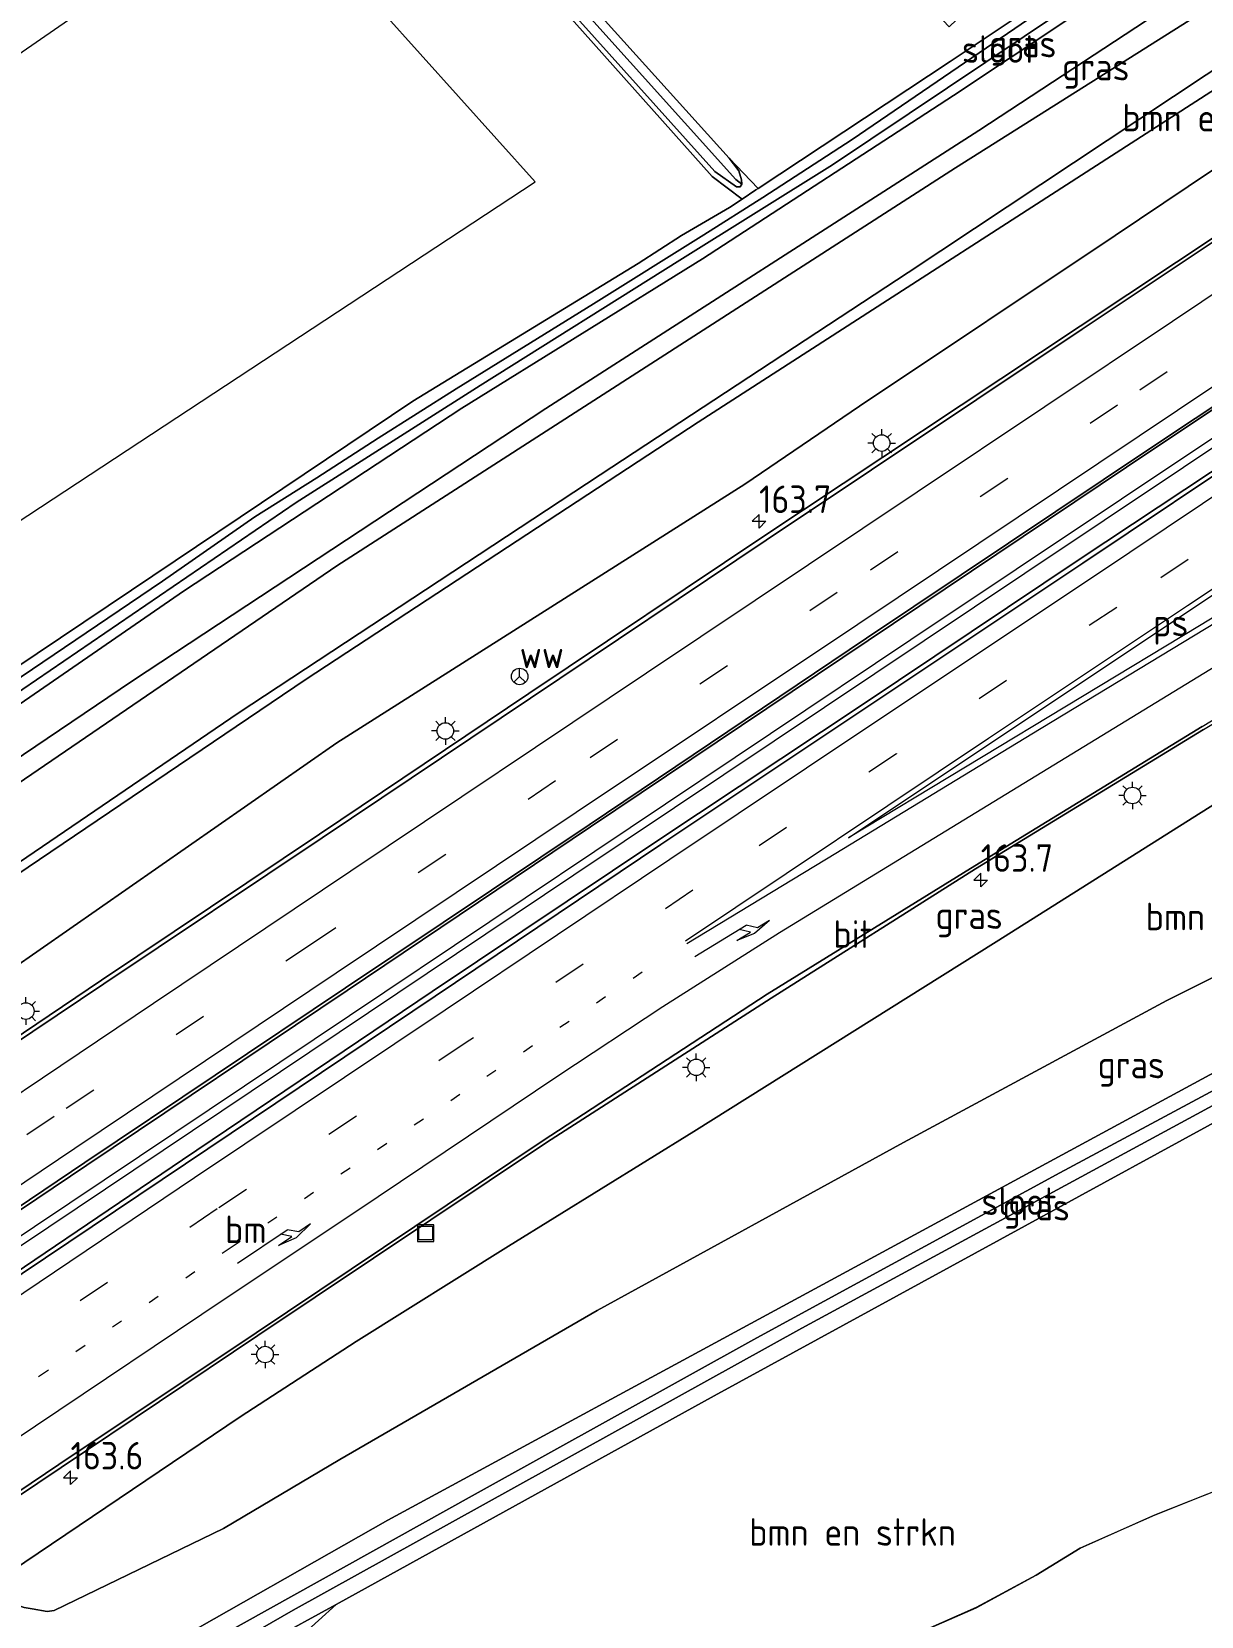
# Model space of a CAD drawing. Extents: x 253736 to 255979, y 477184 to 479215.
# Drawn here: x 254608.2 to 254714.4, y 477826.7 to 477970.5 of the extents above; entities that cross this region are included whole.
import ezdxf
from ezdxf.enums import TextEntityAlignment as Align

# ---------------------------------------------------------------- set-up
doc = ezdxf.new("R2010")
doc.units = 0
doc.linetypes.add('13strp', pattern=[4, 1, -3])
doc.linetypes.add('39strp', pattern=[12, 3, -9])
for name, color, linetype, lineweight in [('af-bs-rasterhekwerk', 8, 'hekwerk', 18), ('as-bs-kilometr', 8, 'Continuous', 18), ('bp-b5-bomenstruiken', 8, 'Continuous', 18), ('bp-b5-grasland', 8, 'Continuous', 18), ('bw-bs-rona', 8, 'Continuous', 18), ('gr-bs-geleiderail', 8, 'geleiderail', 18), ('gw-bs-insteekwatergang', 8, 'Continuous', 18), ('gw-bs-kruinlijn', 8, 'Continuous', 18), ('gw-bs-teenlijn', 8, 'Continuous', 18), ('mk-b5-vlakmark', 8, 'Continuous', 18), ('mk-bs-13streep 0.45', 8, '13strp', 18), ('mk-bs-39streep 0.15', 8, '39strp', 18), ('mk-bs-pijlre750', 8, 'Continuous', 18), ('mk-bs-streep 0.15', 8, 'Continuous', 18), ('og-b5-grond_ingericht', 8, 'Continuous', 18), ('og-b5-water', 8, 'Continuous', 18), ('og-bs-hoogtelijn', 8, 'Continuous', 18), ('og-bs-hulpgeometrie', 8, 'Continuous', 18), ('og-bs-inrichtingselement', 8, 'Continuous', 18), ('og-bs-terreinafscheiding', 8, 'Continuous', 18), ('vh-b5-verh_soort', 8, 'Continuous', 18), ('wh-bs-greppel', 8, 'greppel', 18), ('wh-bs-waterlijn', 8, 'Continuous', 18), ('wm-bs-lichtmast', 8, 'Continuous', 18)]:
    doc.layers.add(name, color=color, linetype=linetype, lineweight=lineweight)
doc.styles.add('rtw_iso', font='isocp.shx')
doc.linetypes.add('geleiderail', pattern='A,2,-1,[175,RTW.shx,S=0.5,R=0,X=0,Y=0],-1', length=4)
doc.linetypes.add('greppel', pattern='A,25.5,-0.01,[14,RTW.shx,S=1,R=0,X=0,Y=0],1,[14,RTW.shx,S=1,R=0,X=0,Y=0],1,[14,RTW.shx,S=1,R=0,X=0,Y=0],1,[14,RTW.shx,S=1,R=0,X=0,Y=0],1,[14,RTW.shx,S=1,R=0,X=0,Y=0],0.5,-0.01', length=30.02)
doc.linetypes.add('hekwerk', pattern='A,7,-1.5,[1,RTW.shx,S=0.75,R=0,X=0,Y=0],-1.5', length=10)

# ---------------------------------------------------------------- blocks, each defined once
blk = doc.blocks.new('wegwijzer')
for q in [(-0.53, -0.53), (0, 0.75), (0.53, -0.53)]:
    blk.add_line((0, 0), q)
blk.add_circle((0, 0), 0.75)
blk = doc.blocks.new('dtbattr')
at = {"style": 'rtw_iso'}
blk.add_attdef('TAG', (0.59, 0.87), '', height=2.5, dxfattribs=at)
blk = doc.blocks.new('put')
for p, q in [((0.75, 0.75), (-0.75, 0.75)), ((-0.75, 0.75), (-0.75, -0.75)), ((0.75, -0.75), (0.75, 0.75)), ((-0.75, -0.75), (0.75, -0.75))]:
    blk.add_line(p, q)
blk.add_lwpolyline([(-0.625, 0.625), (0.625, 0.625), (0.625, -0.625), (-0.625, -0.625)], close=True)
blk = doc.blocks.new('RW1 Buren totaal_ACAD_1_FMEBLOCK73')
at = {"layer": 'bp-b5-bomenstruiken'}
for points in [[(56.61, 44.39, 46.26), (49.8, 41.2, 46.08), (43.04, 38.7, 45.62), (33.89, 36.21, 45.46), (28.71, 34.04, 45.46), (19.79, 29.52, 44.82), (11.23, 24.8, 44.67), (3.87, 21.39, 44.67), (-5.36, 15.04, 44.91), (-14.69, 10.76, 44.99), (-19.33, 8.68, 44.79), (-32.3, 3.53, 44.23), (-39.08, 0.53, 43.79), (-43.09, -1.92, 43.5), (-48.52, -4.88, 41.69), (-54.55, -7.53, 41.1)], [(-109.84, -7.5, 23.74), (-106.64, -4.6, 23.69), (-72.3, 14.34, 23.52), (3.3, 55.69, 23.45), (60.29, 86.32, 23.25)]]:
    blk.add_polyline3d(points, dxfattribs=at)
blk = doc.blocks.new('dtbattr-r')
at = {"style": 'rtw_iso'}
blk.add_attdef('TAG', text='', height=2.5, dxfattribs=at).set_placement((0, 0), align=Align.MIDDLE_CENTER)
blk = doc.blocks.new('RW1 Buren totaal_ACAD_1_FMEBLOCK81')
at = {"layer": 'og-b5-grond_ingericht'}
for points in [[(11.21, 8.34, 23.44), (12.99, 6.45, 23.43), (19.44, -0.56, 23.52), (26.42, 3.82, 23.41), (28.67, 2.11, 23.47), (33.32, -1.62, 23.43), (33.71, -1.97, 23.27), (32.28, -2.9, 23.31), (11.11, -17.04, 23.32), (-6.31, -28.56, 23.22), (-8.95, -25.8, 23.23), (-33.71, 1.65, 23.33), (-29.72, 6.82, 23.45), (-7.01, 28.56, 23.21), (9.09, 10.59, 23.43)], [(4.26, 13.92, 23.6), (1.13, 17.23, 23.6), (-2.69, 13.69, 23.6), (0.4, 10.3, 23.6)], [(-13.15, 8.06, 23.59), (-20.46, 1.14, 23.59), (-11.58, -8.26, 23.59), (-9.54, -6.38, 23.59), (-8.64, -7.22, 23.59), (-6.82, -5.48, 23.59), (-7.66, -4.59, 23.59), (-4.41, -1.46, 23.59)], [(-0.26, -1.96, 23.4), (11.03, -13.89, 23.4), (19.14, -6.1, 23.4), (7.94, 5.79, 23.4)]]:
    blk.add_polyline3d(points, close=True, dxfattribs=at)
blk = doc.blocks.new('pijlr')
for p, q in [((0, 0, 0.1), (5.45, 0, 0.1)), ((5.45, -0.75, 0.1), (4.7, 0, 0.1)), ((6.2, -0.75, 0.1), (5.45, 0, 0.1)), ((4, -0.75, 0.1), (5.45, -0.75, 0.1)), ((5.7, -1.05, 0.1), (4, -0.75, 0.1)), ((7.5, -0.75, 0.1), (5.7, -1.05, 0.1)), ((7.5, -0.75, 0.1), (6.2, -0.75, 0.1))]:
    blk.add_line(p, q)
blk = doc.blocks.new('dtbattr-l')
at = {"style": 'rtw_iso'}
blk.add_attdef('TAG', (0, 0), '', height=2.5, dxfattribs=at)
blk = doc.blocks.new('lantaarnpaal')
for p, q in [((-0.75, 0), (-1.25, 0)), ((-0.88, 0.88), (-0.53, 0.53)), ((0, 0.75), (0, 1.25)), ((0.53, 0.53), (0.88, 0.88)), ((0.75, 0), (1.25, 0)), ((-0.53, -0.53), (-0.88, -0.88)), ((0, -0.75), (0, -1.25)), ((0.53, -0.53), (0.88, -0.88))]:
    blk.add_line(p, q)
blk.add_circle((0, 0), 0.75)
blk = doc.blocks.new('hecto')
for p, q in [((0, 0.625), (-0.625, 0)), ((0, -0.625), (0, 0.625)), ((-0.625, 0), (0.625, 0)), ((0.625, 0), (0, -0.625))]:
    blk.add_line(p, q)
blk = doc.blocks.new('Deel_d28hz')
at = {"layer": 'af-bs-rasterhekwerk'}
for points in [[(254498.691, 477960.225, 23.843), (254509.337, 477966.317, 23.833), (254510.535, 477967.003, 23.875), (254543.354, 477986.378, 23.788), (254561.595, 477996.942, 23.722), (254570.365, 478001, 23.668), (254579.736, 478005.228, 23.527), (254587.348, 478008.259, 23.482), (254592.489, 478010.174, 23.41), (254597.826, 478011.974, 23.374), (254602.681, 478013.83, 23.449), (254608.313, 478016.55, 23.356), (254613.556, 478019.86, 23.317), (254614.94, 478018.147, 23.302), (254635.767, 477995.244, 23.224), (254655.732, 477973.404, 23.269), (254670.026, 477957.378, 23.275), (254672.745, 477955.321, 23.104)], [(254602.064, 477827.824, 23.377), (254605.172, 477829.928, 23.371), (254627.162, 477844.783, 23.416), (254637.696, 477851.623, 23.434), (254651.53, 477860.251, 23.437), (254668.346, 477870.675, 23.446), (254695.803, 477887.9, 23.449), (254724.016, 477905.697, 23.494), (254737.478, 477913.885, 23.557), (254739.905, 477915.361, 23.554), (254754.52, 477924.24, 23.59), (254767.126, 477931.169, 23.542), (254780.054, 477937.14, 23.515), (254789.402, 477940.641, 23.452), (254802.21, 477944.741, 23.44), (254814.911, 477947.821, 23.398), (254822.645, 477949.277, 23.347), (254827.607, 477941.922, 23.615)]]:
    blk.add_polyline3d(points, dxfattribs=at)
at = {"layer": 'bp-b5-bomenstruiken'}
for points in [[(254755.861, 477984.978, 24.272), (254730.821, 477968.255, 24.242), (254706.595, 477952.021, 24.211), (254683.401, 477936.523, 24.176), (254672.975, 477929.433, 23.722), (254635.935, 477905.967, 23.632), (254598.195, 477879.697, 23.503), (254567.461, 477858.338, 23.451), (254563.357, 477864.281, 27.888), (254596.297, 477886.832, 27.793), (254633.147, 477911.725, 27.808), (254668.756, 477935.081, 27.913), (254716.651, 477965.949, 27.973), (254743.835, 477983.96, 27.841)], [(254720.885, 477970.603, 27.763), (254687.822, 477948.645, 27.835), (254659.858, 477930.289, 27.781), (254626.972, 477908.65, 27.844), (254594.089, 477886.262, 27.862), (254562.848, 477865.018, 27.81), (254559.294, 477870.165, 24.384), (254595.248, 477894.247, 24.193), (254635.945, 477922.019, 24.22), (254692.124, 477958.156, 24.295), (254733.145, 477984.049, 24.325)], [(254743.835, 477983.96, 27.841), (254716.651, 477965.949, 27.973), (254668.756, 477935.081, 27.913), (254633.147, 477911.725, 27.808), (254596.297, 477886.832, 27.793), (254563.357, 477864.281, 27.888), (254562.848, 477865.018, 27.81), (254594.089, 477886.262, 27.862), (254626.972, 477908.65, 27.844), (254659.858, 477930.289, 27.781), (254687.822, 477948.645, 27.835), (254720.885, 477970.603, 27.763)], [(254736.279, 477895.081, 23.332), (254711.297, 477882.564, 23.293), (254687.39, 477869.664, 23.323), (254659.578, 477854.413, 23.287), (254636.207, 477840.905, 23.245), (254625.645, 477834.628, 23.242), (254610.268, 477827.197, 23.236), (254609.628, 477827.083, 23.236), (254608.286, 477827.329, 23.254), (254607.546, 477827.468, 23.281), (254606.834, 477827.697, 23.305), (254606.235, 477828.188, 23.362), (254605.716, 477828.788, 23.371), (254605.172, 477829.928, 23.371), (254627.162, 477844.783, 23.416), (254637.696, 477851.623, 23.434), (254651.53, 477860.251, 23.437), (254668.346, 477870.675, 23.446), (254695.803, 477887.9, 23.449), (254724.016, 477905.697, 23.494)], [(254629.813, 477824.393, 23.695), (254635.866, 477827.73, 23.695), (254632.668, 477824.829, 23.74)], [(254687.956, 477824.792, 41.101), (254693.994, 477827.441, 41.695), (254699.419, 477830.404, 43.495), (254703.429, 477832.86, 43.786), (254710.214, 477835.859, 44.227), (254723.18, 477841.005, 44.794), (254727.819, 477843.088, 44.986), (254737.147, 477847.363, 44.908), (254746.384, 477853.715, 44.674), (254753.736, 477857.124, 44.671), (254762.303, 477861.845, 44.815), (254771.219, 477866.366, 45.457), (254776.403, 477868.532, 45.457), (254785.552, 477871.022, 45.616), (254792.313, 477873.523, 46.075), (254799.119, 477876.713, 46.261)]]:
    blk.add_polyline3d(points, dxfattribs=at)
at = {"layer": 'bp-b5-grasland'}
for points in [[(254811.656, 478015.995, 24.176), (254787.08, 477999.6, 24.125), (254768.385, 477987.075, 24.099), (254744.075, 477970.831, 24.054), (254725.26, 477958.29, 24.055), (254703.418, 477943.798, 24.032), (254674.721, 477924.707, 23.933), (254653.365, 477910.435, 23.909), (254634.381, 477897.669, 23.85), (254614.586, 477884.401, 23.847), (254593.314, 477870.076, 23.795), (254570.189, 477854.53, 23.781), (254570.122, 477854.485, 23.781), (254567.461, 477858.338, 23.451), (254598.195, 477879.697, 23.503), (254635.935, 477905.967, 23.632), (254672.975, 477929.433, 23.722), (254683.401, 477936.523, 24.176), (254706.595, 477952.021, 24.211), (254730.821, 477968.255, 24.242), (254755.861, 477984.978, 24.272), (254779.223, 478000.576, 23.974), (254781.479, 478002.751, 23.968), (254802.772, 478016.894, 23.935)], [(254730.291, 477985.235, 23.146), (254694.238, 477961.537, 23.365), (254654.902, 477936.313, 23.257), (254617.384, 477911.593, 23.347), (254584.31, 477889.247, 23.209), (254558.492, 477871.327, 23.37), (254556.283, 477874.527, 23.325), (254584.04, 477893.562, 23.161), (254622.029, 477919.717, 23.209), (254647.284, 477936.341, 23.158), (254669.138, 477949.893, 23.155), (254691.914, 477964.732, 23.209), (254712.864, 477978.674, 23.212)], [(254707.696, 477977.782, 22.558), (254682.717, 477960.737, 22.516), (254674.625, 477955.466, 22.507), (254669.254, 477952.073, 22.507), (254659.234, 477945.814, 22.468), (254646.782, 477938.107, 22.432), (254639.702, 477933.63, 22.408), (254634.128, 477930.008, 22.408), (254628.483, 477926.466, 22.39), (254620.12, 477920.643, 22.372), (254594.414, 477903.26, 22.318)], [(254574.264, 477890.956, 23.065), (254617.3, 477919.829, 23.158), (254642.834, 477936.984, 23.149), (254663.285, 477949.465, 23.179), (254667.228, 477952.028, 23.074), (254671.585, 477954.546, 23.074), (254672.745, 477955.321, 23.104), (254673.988, 477956.15, 23.239), (254674.191, 477956.284, 23.224), (254691.611, 477967.804, 23.317), (254712.784, 477981.945, 23.308)], [(254712.864, 477978.674, 23.212), (254691.914, 477964.732, 23.209), (254669.138, 477949.893, 23.155), (254647.284, 477936.341, 23.158), (254622.029, 477919.717, 23.209), (254584.04, 477893.562, 23.161), (254556.283, 477874.527, 23.325), (254555.506, 477875.653, 22.164), (254576.405, 477889.688, 22.168), (254602.439, 477907.445, 22.168), (254632.249, 477927.763, 22.231), (254648.959, 477938.402, 22.336), (254667.095, 477949.774, 22.399), (254680.928, 477958.444, 22.42), (254701.828, 477972.425, 22.435)], [(254733.145, 477984.049, 24.325), (254692.124, 477958.156, 24.295), (254635.945, 477922.019, 24.22), (254595.248, 477894.247, 24.193), (254559.294, 477870.165, 24.384), (254558.492, 477871.327, 23.37), (254584.31, 477889.247, 23.209), (254617.384, 477911.593, 23.347), (254654.902, 477936.313, 23.257), (254694.238, 477961.537, 23.365), (254730.291, 477985.235, 23.146)], [(254720.007, 477933.659, 24.338), (254703.437, 477922.667, 24.321), (254683.624, 477909.421, 24.299), (254665.083, 477897.086, 24.27), (254644.585, 477883.386, 24.234), (254621.916, 477868.105, 24.171), (254600.806, 477853.826, 24.135), (254590.708, 477847.046, 24.083), (254586.169, 477843.957, 24.064), (254585.864, 477843.601, 24.148), (254584.513, 477845.562, 24.133), (254583.335, 477847.289, 24.12), (254583.649, 477847.704, 24.045), (254591.991, 477853.331, 24.098), (254613.23, 477867.605, 24.148), (254636.873, 477883.472, 24.176), (254658.975, 477898.32, 24.197), (254684.183, 477915.24, 24.251), (254709.936, 477932.534, 24.289), (254734.042, 477948.552, 24.325)], [(254802.21, 477944.741, 23.44), (254789.402, 477940.641, 23.452), (254780.054, 477937.14, 23.515), (254767.126, 477931.169, 23.542), (254754.52, 477924.24, 23.59), (254739.905, 477915.361, 23.554), (254737.478, 477913.885, 23.557), (254724.016, 477905.697, 23.494), (254695.803, 477887.9, 23.449), (254668.346, 477870.675, 23.446), (254651.53, 477860.251, 23.437), (254637.696, 477851.623, 23.434), (254627.162, 477844.783, 23.416), (254605.172, 477829.928, 23.371), (254602.064, 477827.824, 23.377), (254598.535, 477825.528, 23.38)], [(254589.792, 477826, 23.67), (254610.907, 477840.156, 23.745), (254628.771, 477852.151, 23.724), (254654.965, 477869.684, 23.789), (254675.387, 477882.784, 23.81), (254693.926, 477894.505, 23.84), (254714.625, 477907.169, 23.847), (254732.498, 477917.938, 23.849), (254754.811, 477931.286, 23.875), (254763.157, 477936.33, 23.821), (254770.149, 477940.713, 23.873), (254773.759, 477943.032, 23.86), (254779.152, 477947.079, 23.862), (254779.1, 477947.211, 23.897), (254782.767, 477948.652, 23.895), (254787.912, 477950.516, 23.902), (254788.643, 477950.779, 23.9), (254788.799, 477950.834, 23.896), (254789.332, 477951.026, 23.905), (254789.354, 477951.033, 23.899), (254789.621, 477951.119, 23.895), (254794.715, 477952.748, 23.89), (254801.221, 477954.67, 23.889)], [(254811.028, 477927.642, 23.224), (254752.507, 477896.042, 23.218), (254640.574, 477835.395, 23.17), (254619.478, 477823.417, 23.197)], [(254598.535, 477825.528, 23.38), (254602.064, 477827.824, 23.377), (254605.172, 477829.928, 23.371), (254605.716, 477828.788, 23.371), (254606.235, 477828.188, 23.362), (254606.834, 477827.697, 23.305), (254607.546, 477827.468, 23.281), (254608.286, 477827.329, 23.254), (254609.628, 477827.083, 23.236), (254610.268, 477827.197, 23.236), (254625.645, 477834.628, 23.242), (254636.207, 477840.905, 23.245), (254659.578, 477854.413, 23.287), (254687.39, 477869.664, 23.323), (254711.297, 477882.564, 23.293), (254736.279, 477895.081, 23.332), (254760.463, 477907.545, 23.356), (254787.168, 477920.508, 23.287), (254808.423, 477931.949, 23.278)], [(254802.802, 477918.649, 23.245), (254745.814, 477888.017, 23.449), (254670.212, 477846.661, 23.518), (254635.866, 477827.73, 23.695), (254629.813, 477824.393, 23.695)], [(254608.439, 477813.659, 22.294), (254631.989, 477827.225, 22.294), (254678.155, 477852.813, 22.294), (254771.937, 477903.62, 22.294), (254822.015, 477930.51, 22.585)], [(254811.049, 477925.881, 22.564), (254750.946, 477893.392, 22.315), (254701.568, 477866.912, 22.315), (254674.058, 477851.942, 22.315), (254648.219, 477837.583, 22.315), (254625.142, 477824.739, 22.291)], [(254619.478, 477823.417, 23.197), (254640.574, 477835.395, 23.17), (254752.507, 477896.042, 23.218), (254811.028, 477927.642, 23.224)]]:
    blk.add_polyline3d(points, dxfattribs=at)
for points in [[(254646.796, 477986.491, 23.329), (254671.559, 477959.042, 23.227), (254672.427, 477957.885, 23.269), (254672.695, 477957.056, 23.17), (254672.718, 477956.678, 22.993), (254672.179, 477957.1, 22.834), (254657.918, 477972.923, 22.834), (254642.714, 477989.636, 22.834), (254629.991, 478003.416, 22.834), (254614.766, 478019.966, 22.834), (254614.489, 478020.521, 23.212), (254615.295, 478020.748, 23.197), (254615.973, 478020.221, 23.203), (254635.592, 477998.745, 23.26)], [(254672.718, 477956.678, 22.993), (254672.695, 477957.056, 23.17), (254672.427, 477957.885, 23.269), (254671.559, 477959.042, 23.227), (254674.191, 477956.284, 23.224), (254673.988, 477956.15, 23.239), (254672.745, 477955.321, 23.104), (254670.026, 477957.378, 23.275), (254655.732, 477973.404, 23.269), (254635.767, 477995.244, 23.224), (254614.94, 478018.147, 23.302), (254613.556, 478019.86, 23.317), (254614.489, 478020.521, 23.212), (254614.067, 478019.935, 23.275), (254614.242, 478019.182, 23.296), (254629.565, 478002.488, 23.155), (254652.409, 477977.744, 23.125), (254670.25, 477957.816, 23.14), (254672.221, 477956.421, 22.993), (254672.567, 477956.428, 22.993)], [(254614.766, 478019.966, 22.834), (254629.991, 478003.416, 22.834), (254642.714, 477989.636, 22.834), (254657.918, 477972.923, 22.834), (254672.179, 477957.1, 22.834), (254672.718, 477956.678, 22.993), (254672.567, 477956.428, 22.993), (254672.221, 477956.421, 22.993), (254670.25, 477957.816, 23.14), (254652.409, 477977.744, 23.125), (254629.565, 478002.488, 23.155), (254614.242, 478019.182, 23.296), (254614.067, 478019.935, 23.275), (254614.489, 478020.521, 23.212)]]:
    blk.add_polyline3d(points, close=True, dxfattribs=at)
at = {"layer": 'gr-bs-geleiderail'}
for points in [[(254887.548, 478048.365, 25.219), (254836.709, 478014.479, 25.204), (254780.114, 477976.81, 25.081), (254735.765, 477947.176, 25.066), (254688.048, 477915.298, 24.958), (254637.084, 477881.188, 24.853), (254589.402, 477849.236, 24.748), (254578.566, 477842.017, 24.751)], [(254578.984, 477841.388, 24.736), (254617.512, 477867.203, 24.766), (254657.46, 477893.966, 24.946), (254698.404, 477921.353, 25.006), (254741.719, 477950.304, 25.087), (254783.827, 477978.401, 25.111), (254825.976, 478006.507, 25.168), (254872.647, 478037.61, 25.207), (254888.005, 478047.827, 25.219)]]:
    blk.add_polyline3d(points, dxfattribs=at)
at = {"layer": 'gw-bs-insteekwatergang'}
for points in [[(254556.283, 477874.527, 23.325), (254584.04, 477893.562, 23.161), (254622.029, 477919.717, 23.209), (254647.284, 477936.341, 23.158), (254669.138, 477949.893, 23.155), (254691.914, 477964.732, 23.209), (254712.864, 477978.674, 23.212)], [(254712.784, 477981.945, 23.308), (254691.611, 477967.804, 23.317), (254674.191, 477956.284, 23.224), (254673.988, 477956.15, 23.239), (254672.745, 477955.321, 23.104), (254671.585, 477954.546, 23.074), (254667.228, 477952.028, 23.074), (254663.285, 477949.465, 23.179), (254642.834, 477936.984, 23.149), (254617.3, 477919.829, 23.158), (254574.264, 477890.956, 23.065), (254559.007, 477881.072, 23.224), (254554.038, 477877.853, 23.514)], [(254672.695, 477957.056, 23.17), (254672.427, 477957.885, 23.269), (254671.559, 477959.042, 23.227), (254646.796, 477986.491, 23.329), (254635.592, 477998.745, 23.26), (254615.973, 478020.221, 23.203), (254615.295, 478020.748, 23.197), (254614.489, 478020.521, 23.212), (254614.067, 478019.935, 23.275), (254614.242, 478019.182, 23.296), (254629.565, 478002.488, 23.155), (254652.409, 477977.744, 23.125), (254670.25, 477957.816, 23.14), (254672.221, 477956.421, 22.993), (254672.567, 477956.428, 22.993), (254672.718, 477956.678, 22.993), (254672.695, 477957.056, 23.17)], [(254823.83, 477934.357, 23.3), (254822.911, 477933.854, 23.206), (254818.652, 477931.385, 23.203), (254811.028, 477927.642, 23.224), (254752.507, 477896.042, 23.218), (254640.574, 477835.395, 23.17), (254619.478, 477823.417, 23.197), (254610.047, 477818.005, 23.182), (254605.282, 477814.884, 23.191), (254604.33, 477813.834, 23.209), (254603.309, 477812.505, 23.23), (254602.87, 477811.488, 23.227), (254602.514, 477810.276, 23.245), (254602.521, 477809.114, 23.251), (254602.513, 477807.577, 23.164)], [(254615.117, 477789.323, 23.806), (254615.371, 477790.557, 23.8), (254615.586, 477792.521, 23.716), (254615.34, 477794.407, 23.665), (254614.846, 477795.722, 23.62), (254613.943, 477797.125, 23.581), (254610.488, 477803.239, 23.524), (254607.636, 477807.128, 23.443), (254607.041, 477808.037, 23.413), (254606.722, 477808.859, 23.38), (254606.827, 477810.102, 23.362), (254607.249, 477811.083, 23.386), (254608.237, 477811.943, 23.401), (254609.066, 477812.516, 23.404), (254612.666, 477814.525, 23.551), (254629.813, 477824.393, 23.695), (254635.866, 477827.73, 23.695), (254670.212, 477846.661, 23.518), (254745.814, 477888.017, 23.449), (254802.802, 477918.649, 23.245)]]:
    blk.add_polyline3d(points, dxfattribs=at)
at = {"layer": 'gw-bs-kruinlijn'}
for points in [[(254562.848, 477865.018, 27.81), (254594.089, 477886.262, 27.862), (254626.972, 477908.65, 27.844), (254659.858, 477930.289, 27.781), (254687.822, 477948.645, 27.835), (254720.885, 477970.603, 27.763)], [(254743.835, 477983.96, 27.841), (254716.651, 477965.949, 27.973), (254668.756, 477935.081, 27.913), (254633.147, 477911.725, 27.808), (254596.297, 477886.832, 27.793), (254563.357, 477864.281, 27.888)], [(254687.956, 477824.792, 41.101), (254693.994, 477827.441, 41.695), (254699.419, 477830.404, 43.495), (254703.429, 477832.86, 43.786), (254710.214, 477835.859, 44.227), (254723.18, 477841.005, 44.794), (254727.819, 477843.088, 44.986), (254737.147, 477847.363, 44.908), (254746.384, 477853.715, 44.674), (254753.736, 477857.124, 44.671), (254762.303, 477861.845, 44.815), (254771.219, 477866.366, 45.457), (254776.403, 477868.532, 45.457), (254785.552, 477871.022, 45.616), (254792.313, 477873.523, 46.075), (254799.119, 477876.713, 46.261)]]:
    blk.add_polyline3d(points, dxfattribs=at)
at = {"layer": 'gw-bs-teenlijn'}
for points in [[(254558.492, 477871.327, 23.37), (254584.31, 477889.247, 23.209), (254617.384, 477911.593, 23.347), (254654.902, 477936.313, 23.257), (254694.238, 477961.537, 23.365), (254730.291, 477985.235, 23.146), (254758.687, 478003.724, 23.221), (254765.591, 478008.186, 23.227), (254769.221, 478011.562, 23.254), (254774.103, 478016.545, 23.266), (254775.972, 478019.023, 23.314), (254778.402, 478022.436, 23.431), (254780.324, 478025.951, 23.527), (254782.548, 478030.02, 23.533), (254784.787, 478034.607, 23.671), (254786.589, 478038.882, 23.716), (254788.288, 478045.348, 23.842), (254789.382, 478049.749, 23.905), (254789.985, 478053.264, 23.965), (254790.339, 478056.598, 23.926), (254790.764, 478058.845, 23.92), (254791.503, 478060.119, 23.92), (254792.305, 478060.543, 24.076)], [(254779.223, 478000.576, 23.974), (254755.861, 477984.978, 24.272), (254730.821, 477968.255, 24.242), (254706.595, 477952.021, 24.211), (254683.401, 477936.523, 24.176), (254672.975, 477929.433, 23.722)], [(254632.668, 477824.829, 23.74), (254635.866, 477827.73, 23.695)]]:
    blk.add_polyline3d(points, dxfattribs=at)
at = {"layer": 'mk-b5-vlakmark'}
blk.add_polyline3d([(254734.981, 477932.396, 24.181), (254736.518, 477930.099, 24.119), (254714.264, 477916.592, 24.13), (254682.405, 477897.323, 24.136)], close=True, dxfattribs=at)
at = {"layer": 'mk-bs-13streep 0.45'}
blk.add_polyline3d([(254585.246, 477832.583, 23.969), (254585.611, 477832.828, 23.969), (254608.932, 477848.478, 23.986), (254626.343, 477860.157, 24.016), (254649.553, 477875.681, 24.048), (254665.964, 477886.694, 24.102)], dxfattribs=at)
at = {"layer": 'mk-bs-39streep 0.15'}
for points in [[(254883.58, 478054.626, 24.487), (254861.941, 478040.245, 24.45), (254840.072, 478025.678, 24.442), (254819.16, 478011.696, 24.407), (254797.963, 477997.523, 24.378), (254776.582, 477983.272, 24.334), (254753.288, 477967.702, 24.328), (254731.256, 477953.004, 24.278), (254706.829, 477936.622, 24.236), (254681.377, 477919.613, 24.194), (254655.802, 477902.493, 24.154), (254633.811, 477887.793, 24.114), (254610.283, 477872.038, 24.075), (254588.652, 477857.496, 24.039), (254579.814, 477851.556, 24.02), (254574.567, 477848.047, 24.011)], [(254892.201, 478041.997, 24.488), (254873.109, 478029.261, 24.455), (254852.243, 478015.401, 24.422), (254832.858, 478002.394, 24.397), (254811.588, 477988.273, 24.386), (254790.348, 477974.078, 24.36), (254769.955, 477960.515, 24.338), (254743.066, 477942.513, 24.296), (254723.212, 477929.287, 24.252), (254706.749, 477918.255, 24.247), (254686.742, 477904.965, 24.227), (254668.261, 477892.574, 24.192), (254647.69, 477878.743, 24.14), (254625.089, 477863.642, 24.079), (254603.925, 477849.445, 24.063), (254587.171, 477838.237, 24.058), (254583.19, 477835.56, 24.051)]]:
    blk.add_polyline3d(points, dxfattribs=at)
at = {"layer": 'mk-bs-streep 0.15'}
for points in [[(254881.581, 478057.554, 24.435), (254860.922, 478043.804, 24.407), (254835.441, 478026.795, 24.372), (254809.399, 478009.395, 24.36), (254785.464, 477993.412, 24.313), (254761.074, 477977.156, 24.272), (254736.048, 477960.442, 24.242), (254711.823, 477944.209, 24.211), (254688.624, 477928.707, 24.176), (254664.043, 477912.276, 24.116), (254637.213, 477894.299, 24.082), (254619.284, 477882.282, 24.042), (254595.703, 477866.448, 24.002), (254572.733, 477851.046, 23.965), (254572.572, 477850.936, 23.965)], [(254885.524, 478051.778, 24.563), (254863.562, 478037.158, 24.519), (254842.039, 478022.814, 24.521), (254820.853, 478008.645, 24.487), (254799.7, 477994.559, 24.454), (254778.542, 477980.405, 24.432), (254755.468, 477964.982, 24.397), (254733.043, 477950.06, 24.361), (254708.781, 477933.79, 24.308), (254683.229, 477916.707, 24.27), (254657.678, 477899.638, 24.224), (254635.873, 477885.033, 24.185), (254612.167, 477869.137, 24.157), (254590.994, 477854.914, 24.111), (254581.663, 477848.613, 24.093), (254576.537, 477845.194, 24.086)], [(254890.251, 478044.853, 24.572), (254871.075, 478032.056, 24.528), (254850.195, 478018.181, 24.51), (254830.845, 478005.252, 24.483), (254809.654, 477991.163, 24.473), (254788.326, 477976.91, 24.447), (254767.682, 477963.175, 24.416), (254741.007, 477945.322, 24.382), (254721.144, 477932.066, 24.357), (254704.643, 477921.022, 24.339), (254684.791, 477907.817, 24.309), (254666.184, 477895.366, 24.275), (254645.766, 477881.676, 24.234), (254623.028, 477866.454, 24.189), (254601.845, 477852.228, 24.15), (254585.228, 477841.067, 24.132), (254581.237, 477838.388, 24.125)], [(254667.607, 477887.984, 24.13), (254695.119, 477906.382, 24.168), (254713.185, 477918.417, 24.185), (254734.84, 477932.865, 24.187), (254751.521, 477944.01, 24.228), (254771.875, 477957.637, 24.26), (254792.267, 477971.199, 24.282), (254813.506, 477985.394, 24.308), (254834.779, 477999.516, 24.319), (254854.164, 478012.524, 24.344), (254875.026, 478026.381, 24.377), (254894.152, 478039.139, 24.409)], [(254667.731, 477887.727, 24.116), (254681.259, 477895.934, 24.136), (254699.046, 477906.762, 24.139), (254716.721, 477917.484, 24.131), (254730.745, 477926.055, 24.186), (254745.011, 477934.687, 24.119), (254756.733, 477941.59, 24.136), (254763.286, 477945.032, 24.097), (254772.23, 477949.295, 24.065), (254778.443, 477951.819, 24.02), (254787.156, 477954.876, 24.013)], [(254788.434, 477951.433, 23.931), (254778.789, 477947.805, 23.924), (254770.739, 477944.321, 23.934), (254761.559, 477939.865, 23.976), (254745.285, 477930.738, 24.053), (254736.726, 477925.643, 24.036), (254716.302, 477913.248, 24.044), (254697.772, 477901.947, 24.02), (254676.14, 477888.722, 24.051), (254665.541, 477881.991, 24.057), (254655.999, 477875.7, 23.996), (254637.668, 477863.373, 23.967), (254625.809, 477855.471, 23.964), (254608.583, 477843.909, 23.952), (254588.543, 477830.446, 23.885), (254587.301, 477829.607, 23.884)]]:
    blk.add_polyline3d(points, dxfattribs=at)
at = {"layer": 'og-b5-grond_ingericht'}
blk.add_polyline3d([(254655.732, 477973.404, 23.269), (254670.026, 477957.378, 23.275), (254672.745, 477955.321, 23.104), (254671.585, 477954.546, 23.074), (254667.228, 477952.028, 23.074), (254663.285, 477949.465, 23.179), (254642.834, 477936.984, 23.149), (254617.3, 477919.829, 23.158), (254574.264, 477890.956, 23.065), (254559.007, 477881.072, 23.224), (254555.809, 477885.569, 23.386), (254554.213, 477884.867, 23.431), (254552.677, 477887.895, 23.451), (254553.485, 477888.317, 23.394), (254547.274, 477900.491, 23.517), (254541.79, 477906.923, 23.574), (254531.831, 477918.606, 23.691), (254512.357, 477941.451, 23.86), (254511.245, 477943.155, 23.857), (254509.476, 477956.105, 23.938), (254513.984, 477959.101, 23.755), (254509.337, 477966.317, 23.833), (254510.535, 477967.003, 23.875), (254543.354, 477986.378, 23.788)], dxfattribs=at)
at = {"layer": 'og-b5-water'}
for points in [[(254701.828, 477972.425, 22.435), (254680.928, 477958.444, 22.42), (254667.095, 477949.774, 22.399), (254648.959, 477938.402, 22.336), (254632.249, 477927.763, 22.231), (254602.439, 477907.445, 22.168), (254576.405, 477889.688, 22.168), (254555.506, 477875.653, 22.164), (254554.803, 477876.671, 22.161), (254569.643, 477886.652, 22.219), (254594.414, 477903.26, 22.318), (254620.12, 477920.643, 22.372), (254628.483, 477926.466, 22.39), (254634.128, 477930.008, 22.408), (254639.702, 477933.63, 22.408), (254646.782, 477938.107, 22.432), (254659.234, 477945.814, 22.468), (254669.254, 477952.073, 22.507), (254674.625, 477955.466, 22.507), (254682.717, 477960.737, 22.516), (254707.696, 477977.782, 22.558)], [(254822.015, 477930.51, 22.585), (254771.937, 477903.62, 22.294), (254678.155, 477852.813, 22.294), (254631.989, 477827.225, 22.294), (254608.439, 477813.659, 22.294)], [(254625.142, 477824.739, 22.291), (254648.219, 477837.583, 22.315), (254674.058, 477851.942, 22.315), (254701.568, 477866.912, 22.315), (254750.946, 477893.392, 22.315), (254811.049, 477925.881, 22.564)]]:
    blk.add_polyline3d(points, dxfattribs=at)
at = {"layer": 'og-bs-hoogtelijn'}
blk.add_polyline3d([(254562.785, 477896.505, 23.236), (254601.147, 477922.172, 23.296), (254653.963, 477956.891, 23.155), (254629.599, 477984.038, 23.257), (254586.402, 477954.2, 23.449), (254538.022, 477920.782, 23.512), (254519.286, 477957.442, 23.77), (254567.48, 477987.559, 23.776), (254610.216, 478007.628, 23.392)], dxfattribs=at)
at = {"layer": 'og-bs-hulpgeometrie'}
blk.add_polyline3d([(254672.179, 477957.1, 22.834), (254672.718, 477956.678, 22.993)], dxfattribs=at)
at = {"layer": 'og-bs-terreinafscheiding'}
for points in [[(254799.325, 478063.554, 24.004), (254797.066, 478063.23, 24.007), (254794.65, 478062.426, 23.989), (254792.796, 478061.093, 23.938), (254792.305, 478060.543, 24.076), (254792.548, 478059.323, 24.505), (254792.846, 478057.832, 24.895), (254792.593, 478054.173, 25.021), (254790.797, 478048.576, 24.91), (254788.242, 478040.269, 24.772), (254786.68, 478034.556, 24.772), (254784.223, 478028.728, 24.772), (254781.464, 478023.654, 24.772), (254778.135, 478018.306, 24.772), (254773.836, 478012.675, 24.772), (254769.964, 478009.042, 24.772), (254762.861, 478003.875, 24.772), (254733.145, 477984.049, 24.325), (254692.124, 477958.156, 24.295), (254635.945, 477922.019, 24.22), (254595.248, 477894.247, 24.193), (254559.294, 477870.165, 24.384)], [(254570.122, 477854.485, 23.781), (254570.189, 477854.53, 23.781), (254593.314, 477870.076, 23.795), (254614.586, 477884.401, 23.847), (254634.381, 477897.669, 23.85), (254653.365, 477910.435, 23.909), (254674.721, 477924.707, 23.933), (254703.418, 477943.798, 24.032), (254725.26, 477958.29, 24.055), (254744.075, 477970.831, 24.054), (254768.385, 477987.075, 24.099), (254787.08, 477999.6, 24.125), (254811.656, 478015.995, 24.176), (254833.199, 478030.335, 24.22), (254854.823, 478044.756, 24.222), (254872.825, 478056.751, 24.246), (254879.214, 478061.021, 24.25)], [(254879.35, 478060.822, 24.307), (254872.985, 478056.573, 24.302), (254855.044, 478044.56, 24.284), (254833.316, 478030.111, 24.272), (254811.797, 478015.779, 24.235), (254787.297, 477999.338, 24.189), (254768.404, 477986.79, 24.15), (254744.197, 477970.593, 24.124), (254725.396, 477958.045, 24.123), (254703.601, 477943.501, 24.088), (254674.92, 477924.358, 24.014), (254653.538, 477910.019, 23.979), (254634.611, 477897.339, 23.938), (254614.802, 477884.079, 23.943), (254593.401, 477869.746, 23.881), (254570.367, 477854.276, 23.854), (254570.298, 477854.229, 23.853)], [(254577.685, 477843.532, 24.113), (254583.335, 477847.289, 24.12), (254583.401, 477847.626, 24.122), (254583.776, 477847.93, 24.12), (254591.824, 477853.548, 24.14), (254613.071, 477867.866, 24.189), (254636.715, 477883.7, 24.225), (254658.838, 477898.51, 24.252), (254684.039, 477915.452, 24.288), (254709.824, 477932.7, 24.339), (254733.949, 477948.736, 24.385), (254756.37, 477963.741, 24.427), (254779.417, 477979.143, 24.468), (254800.671, 477993.278, 24.484), (254821.884, 478007.442, 24.508), (254843.238, 478021.679, 24.545), (254864.412, 478035.803, 24.536), (254886.42, 478050.466, 24.59)], [(254583.335, 477847.289, 24.12), (254583.649, 477847.704, 24.045), (254591.991, 477853.331, 24.098), (254613.23, 477867.605, 24.148), (254636.873, 477883.472, 24.176), (254658.975, 477898.32, 24.197), (254684.183, 477915.24, 24.251), (254709.936, 477932.534, 24.289), (254734.042, 477948.552, 24.325), (254756.442, 477963.491, 24.349), (254779.523, 477978.88, 24.389), (254800.761, 477993.039, 24.412), (254821.951, 478007.193, 24.432), (254843.356, 478021.485, 24.477), (254864.52, 478035.611, 24.496), (254886.555, 478050.268, 24.542)], [(254580.279, 477839.776, 24.138), (254585.864, 477843.601, 24.148), (254586.394, 477843.795, 24.143), (254587.458, 477844.408, 24.127), (254600.994, 477853.5, 24.161), (254622.203, 477867.739, 24.215), (254644.862, 477882.951, 24.259), (254665.356, 477896.713, 24.304), (254683.869, 477909.064, 24.334), (254703.658, 477922.281, 24.364), (254720.238, 477933.358, 24.378), (254740.134, 477946.67, 24.417), (254766.703, 477964.399, 24.452), (254787.342, 477978.155, 24.473), (254808.713, 477992.404, 24.512), (254829.925, 478006.579, 24.528), (254849.132, 478019.36, 24.545), (254870.121, 478033.301, 24.564), (254889.358, 478046.162, 24.602)], [(254585.864, 477843.601, 24.148), (254586.169, 477843.957, 24.064), (254590.708, 477847.046, 24.083), (254600.806, 477853.826, 24.135), (254621.916, 477868.105, 24.171), (254644.585, 477883.386, 24.234), (254665.083, 477897.086, 24.27), (254683.624, 477909.421, 24.299), (254703.437, 477922.667, 24.321), (254720.007, 477933.659, 24.338), (254739.967, 477946.923, 24.364), (254766.478, 477964.668, 24.399), (254787.137, 477978.453, 24.426), (254808.473, 477992.648, 24.458), (254829.758, 478006.795, 24.464), (254849.019, 478019.673, 24.491), (254869.929, 478033.606, 24.538), (254889.166, 478046.442, 24.568)], [(254671.559, 477959.042, 23.227), (254674.191, 477956.284, 23.224)], [(254589.628, 477826.237, 23.73), (254610.697, 477840.445, 23.795), (254628.61, 477852.401, 23.787), (254654.576, 477869.809, 23.87), (254675.002, 477883.139, 23.876), (254693.852, 477894.787, 23.873), (254714.512, 477907.426, 23.892), (254732.34, 477918.276, 23.9), (254754.694, 477931.58, 23.929), (254763.006, 477936.529, 23.837), (254770.177, 477940.92, 23.953), (254773.679, 477943.194, 23.904), (254779.1, 477947.211, 23.897)], [(254589.792, 477826, 23.67), (254610.907, 477840.156, 23.745), (254628.771, 477852.151, 23.724), (254654.965, 477869.684, 23.789), (254675.387, 477882.784, 23.81), (254693.926, 477894.505, 23.84), (254714.625, 477907.169, 23.847), (254732.498, 477917.938, 23.849), (254754.811, 477931.286, 23.875), (254763.157, 477936.33, 23.821), (254770.149, 477940.713, 23.873), (254773.759, 477943.032, 23.86), (254779.152, 477947.079, 23.862), (254779.1, 477947.211, 23.897)], [(254827.607, 477941.922, 23.615), (254823.509, 477939.321, 23.272), (254808.423, 477931.949, 23.278), (254787.168, 477920.508, 23.287), (254760.463, 477907.545, 23.356), (254736.279, 477895.081, 23.332), (254711.297, 477882.564, 23.293), (254687.39, 477869.664, 23.323), (254659.578, 477854.413, 23.287), (254636.207, 477840.905, 23.245), (254625.645, 477834.628, 23.242), (254610.268, 477827.197, 23.236), (254609.628, 477827.083, 23.236), (254608.286, 477827.329, 23.254), (254607.546, 477827.468, 23.281), (254606.834, 477827.697, 23.305), (254606.235, 477828.188, 23.362), (254605.716, 477828.788, 23.371), (254605.172, 477829.928, 23.371)], [(254567.461, 477858.338, 23.451), (254598.195, 477879.697, 23.503), (254635.935, 477905.967, 23.632), (254672.975, 477929.433, 23.722)]]:
    blk.add_polyline3d(points, dxfattribs=at)
at = {"layer": 'vh-b5-verh_soort'}
for points in [[(254744.197, 477970.593, 24.124), (254725.396, 477958.045, 24.123), (254703.601, 477943.501, 24.088), (254674.92, 477924.358, 24.014), (254653.538, 477910.019, 23.979), (254634.611, 477897.339, 23.938), (254614.802, 477884.079, 23.943), (254593.401, 477869.746, 23.881), (254570.367, 477854.276, 23.854), (254570.298, 477854.229, 23.853), (254570.122, 477854.485, 23.781), (254570.189, 477854.53, 23.781), (254593.314, 477870.076, 23.795), (254614.586, 477884.401, 23.847), (254634.381, 477897.669, 23.85), (254653.365, 477910.435, 23.909), (254674.721, 477924.707, 23.933), (254703.418, 477943.798, 24.032), (254725.26, 477958.29, 24.055), (254744.075, 477970.831, 24.054)], [(254733.949, 477948.736, 24.385), (254709.824, 477932.7, 24.339), (254684.039, 477915.452, 24.288), (254658.838, 477898.51, 24.252), (254636.715, 477883.7, 24.225), (254613.071, 477867.866, 24.189), (254591.824, 477853.548, 24.14), (254583.776, 477847.93, 24.12), (254583.401, 477847.626, 24.122), (254583.335, 477847.289, 24.12), (254577.685, 477843.532, 24.113), (254576.537, 477845.194, 24.086), (254574.567, 477848.047, 24.011), (254572.572, 477850.936, 23.965), (254570.298, 477854.229, 23.853), (254570.367, 477854.276, 23.854), (254593.401, 477869.746, 23.881), (254614.802, 477884.079, 23.943), (254634.611, 477897.339, 23.938), (254653.538, 477910.019, 23.979), (254674.92, 477924.358, 24.014), (254703.601, 477943.501, 24.088), (254725.396, 477958.045, 24.123)], [(254800.761, 477993.039, 24.412), (254779.523, 477978.88, 24.389), (254756.442, 477963.491, 24.349), (254734.042, 477948.552, 24.325), (254709.936, 477932.534, 24.289), (254684.183, 477915.24, 24.251), (254658.975, 477898.32, 24.197), (254636.873, 477883.472, 24.176), (254613.23, 477867.605, 24.148), (254591.991, 477853.331, 24.098), (254583.649, 477847.704, 24.045), (254583.335, 477847.289, 24.12), (254583.401, 477847.626, 24.122), (254583.776, 477847.93, 24.12), (254591.824, 477853.548, 24.14), (254613.071, 477867.866, 24.189), (254636.715, 477883.7, 24.225), (254658.838, 477898.51, 24.252), (254684.039, 477915.452, 24.288), (254709.824, 477932.7, 24.339), (254733.949, 477948.736, 24.385), (254756.37, 477963.741, 24.427), (254779.417, 477979.143, 24.468), (254800.671, 477993.278, 24.484)], [(254714.512, 477907.426, 23.892), (254693.852, 477894.787, 23.873), (254675.002, 477883.139, 23.876), (254654.576, 477869.809, 23.87), (254628.61, 477852.401, 23.787), (254610.697, 477840.445, 23.795), (254589.628, 477826.237, 23.73), (254587.301, 477829.607, 23.884), (254585.246, 477832.583, 23.969), (254583.19, 477835.56, 24.051), (254581.237, 477838.388, 24.125), (254580.279, 477839.776, 24.138), (254585.864, 477843.601, 24.148), (254586.394, 477843.795, 24.143), (254587.458, 477844.408, 24.127), (254600.994, 477853.5, 24.161), (254622.203, 477867.739, 24.215), (254644.862, 477882.951, 24.259), (254665.356, 477896.713, 24.304), (254683.869, 477909.064, 24.334), (254703.658, 477922.281, 24.364), (254720.238, 477933.358, 24.378)], [(254720.238, 477933.358, 24.378), (254703.658, 477922.281, 24.364), (254683.869, 477909.064, 24.334), (254665.356, 477896.713, 24.304), (254644.862, 477882.951, 24.259), (254622.203, 477867.739, 24.215), (254600.994, 477853.5, 24.161), (254587.458, 477844.408, 24.127), (254586.394, 477843.795, 24.143), (254585.864, 477843.601, 24.148), (254586.169, 477843.957, 24.064), (254590.708, 477847.046, 24.083), (254600.806, 477853.826, 24.135), (254621.916, 477868.105, 24.171), (254644.585, 477883.386, 24.234), (254665.083, 477897.086, 24.27), (254683.624, 477909.421, 24.299), (254703.437, 477922.667, 24.321), (254720.007, 477933.659, 24.338)], [(254589.628, 477826.237, 23.73), (254610.697, 477840.445, 23.795), (254628.61, 477852.401, 23.787), (254654.576, 477869.809, 23.87), (254675.002, 477883.139, 23.876), (254693.852, 477894.787, 23.873), (254714.512, 477907.426, 23.892)], [(254714.625, 477907.169, 23.847), (254693.926, 477894.505, 23.84), (254675.387, 477882.784, 23.81), (254654.965, 477869.684, 23.789), (254628.771, 477852.151, 23.724), (254610.907, 477840.156, 23.745), (254589.792, 477826, 23.67)]]:
    blk.add_polyline3d(points, dxfattribs=at)
at = {"layer": 'wh-bs-greppel'}
blk.add_polyline3d([(254672.179, 477957.1, 22.834), (254657.918, 477972.923, 22.834), (254642.714, 477989.636, 22.834), (254629.991, 478003.416, 22.834), (254614.766, 478019.966, 22.834)], dxfattribs=at)
at = {"layer": 'wh-bs-waterlijn'}
for points in [[(254555.506, 477875.653, 22.164), (254576.405, 477889.688, 22.168), (254602.439, 477907.445, 22.168), (254632.249, 477927.763, 22.231), (254648.959, 477938.402, 22.336), (254667.095, 477949.774, 22.399), (254680.928, 477958.444, 22.42), (254701.828, 477972.425, 22.435)], [(254707.696, 477977.782, 22.558), (254682.717, 477960.737, 22.516), (254674.625, 477955.466, 22.507), (254669.254, 477952.073, 22.507), (254659.234, 477945.814, 22.468), (254646.782, 477938.107, 22.432), (254639.702, 477933.63, 22.408), (254634.128, 477930.008, 22.408), (254628.483, 477926.466, 22.39), (254620.12, 477920.643, 22.372), (254594.414, 477903.26, 22.318), (254569.643, 477886.652, 22.219), (254554.803, 477876.671, 22.161)], [(254612.228, 477793.508, 22.369), (254612.016, 477794.284, 22.369), (254611.581, 477795.42, 22.354), (254611.081, 477796.457, 22.315), (254610.096, 477797.939, 22.306), (254605.036, 477805.37, 22.294), (254604.491, 477806.759, 22.288), (254604.199, 477808.336, 22.288), (254604.616, 477810.464, 22.285), (254605.16, 477811.957, 22.285), (254606.209, 477813.326, 22.291), (254607.44, 477814.331, 22.291), (254611.72, 477816.86, 22.291), (254625.142, 477824.739, 22.291), (254648.219, 477837.583, 22.315), (254674.058, 477851.942, 22.315), (254701.568, 477866.912, 22.315), (254750.946, 477893.392, 22.315), (254811.049, 477925.881, 22.564)], [(254613.262, 477792.011, 22.282), (254613.126, 477792.758, 22.282), (254612.828, 477793.864, 22.285), (254612.444, 477795.317, 22.285), (254612.03, 477796.423, 22.291), (254606.047, 477806.054, 22.291), (254605.562, 477807.046, 22.291), (254605.224, 477808.206, 22.294), (254605.029, 477809.183, 22.294), (254605.245, 477810.492, 22.294), (254605.728, 477811.392, 22.297), (254606.506, 477812.33, 22.294), (254607.115, 477812.853, 22.294), (254608.439, 477813.659, 22.294), (254631.989, 477827.225, 22.294), (254678.155, 477852.813, 22.294), (254771.937, 477903.62, 22.294), (254822.015, 477930.51, 22.585)]]:
    blk.add_polyline3d(points, dxfattribs=at)
at = {"layer": 'as-bs-kilometr'}
ref = blk.add_blockref('dtbattr', (254674.275, 477926.07, 23.796), dxfattribs=at)
ref.add_attrib('TAG', '163.7', dxfattribs={"layer": '0', "height": 2.5, "style": 'rtw_iso'}).set_placement((254674.275, 477926.07, 23.796), align=Align.BOTTOM_LEFT)
for p in [(254674.275, 477926.07, 23.796), (254694.404, 477893.501, 23.737), (254611.761, 477839.24, 23.62)]:
    blk.add_blockref('hecto', p, dxfattribs=at)
ref = blk.add_blockref('dtbattr', (254694.404, 477893.501, 23.737), dxfattribs=at)
ref.add_attrib('TAG', '163.7', dxfattribs={"layer": '0', "height": 2.5, "style": 'rtw_iso'}).set_placement((254694.404, 477893.501, 23.737), align=Align.BOTTOM_LEFT)
ref = blk.add_blockref('dtbattr', (254611.761, 477839.24, 23.62), dxfattribs=at)
ref.add_attrib('TAG', '163.6', dxfattribs={"layer": '0', "height": 2.5, "style": 'rtw_iso'}).set_placement((254611.761, 477839.24, 23.62), align=Align.BOTTOM_LEFT)
at = {"layer": 'bp-b5-bomenstruiken'}
ref = blk.add_blockref('dtbattr-r', (254707.257812, 477960.71875, 27.674467), dxfattribs=at)
ref.add_attrib('TAG', 'bmn en strkn', dxfattribs={"layer": '0', "height": 2.5, "style": 'rtw_iso'}).set_placement((254707.257812, 477960.71875, 27.674467), align=Align.BOTTOM_LEFT)
blk.add_blockref('RW1 Buren totaal_ACAD_1_FMEBLOCK73', (254742.5095, 477832.3255), dxfattribs=at)
ref = blk.add_blockref('dtbattr-r', (254709.375, 477888.1875, 23.389486), dxfattribs=at)
ref.add_attrib('TAG', 'bmn en strkn', dxfattribs={"layer": '0', "height": 2.5, "style": 'rtw_iso'}).set_placement((254709.375, 477888.1875, 23.389486), align=Align.BOTTOM_LEFT)
ref = blk.add_blockref('dtbattr-r', (254673.382812, 477832.3125, 30.072098), dxfattribs=at)
ref.add_attrib('TAG', 'bmn en strkn', dxfattribs={"layer": '0', "height": 2.5, "style": 'rtw_iso'}).set_placement((254673.382812, 477832.3125, 30.072098), align=Align.BOTTOM_LEFT)
at = {"layer": 'bp-b5-grasland'}
ref = blk.add_blockref('dtbattr-r', (254695.164062, 477967.4375, 22.932223), dxfattribs=at)
ref.add_attrib('TAG', 'gras', dxfattribs={"layer": '0', "height": 2.5, "style": 'rtw_iso'}).set_placement((254695.164062, 477967.4375, 22.932223), align=Align.BOTTOM_LEFT)
ref = blk.add_blockref('dtbattr-r', (254701.789062, 477965.34375, 24.017463), dxfattribs=at)
ref.add_attrib('TAG', 'gras', dxfattribs={"layer": '0', "height": 2.5, "style": 'rtw_iso'}).set_placement((254701.789062, 477965.34375, 24.017463), align=Align.BOTTOM_LEFT)
ref = blk.add_blockref('dtbattr-r', (254690.289062, 477888.3125, 24.02491), dxfattribs=at)
ref.add_attrib('TAG', 'gras', dxfattribs={"layer": '0', "height": 2.5, "style": 'rtw_iso'}).set_placement((254690.289062, 477888.3125, 24.02491), align=Align.BOTTOM_LEFT)
ref = blk.add_blockref('dtbattr-r', (254705.007812, 477874.75, 23.632514), dxfattribs=at)
ref.add_attrib('TAG', 'gras', dxfattribs={"layer": '0', "height": 2.5, "style": 'rtw_iso'}).set_placement((254705.007812, 477874.75, 23.632514), align=Align.BOTTOM_LEFT)
ref = blk.add_blockref('dtbattr-r', (254696.382812, 477861.84375, 23.033319), dxfattribs=at)
ref.add_attrib('TAG', 'gras', dxfattribs={"layer": '0', "height": 2.5, "style": 'rtw_iso'}).set_placement((254696.382812, 477861.84375, 23.033319), align=Align.BOTTOM_LEFT)
at = {"layer": 'bw-bs-rona'}
ref = blk.add_blockref('dtbattr', (254652.54, 477911.982, 23.74), dxfattribs=at)
ref.add_attrib('TAG', 'ww', dxfattribs={"layer": '0', "height": 2.5, "style": 'rtw_iso'}).set_placement((254652.54, 477911.982, 23.74), align=Align.BOTTOM_LEFT)
blk.add_blockref('wegwijzer', (254652.54, 477911.982, 23.74), dxfattribs=at)
at = {"layer": 'mk-b5-vlakmark'}
ref = blk.add_blockref('dtbattr-r', (254710.046875, 477914.875, 24.1494), dxfattribs=at)
ref.add_attrib('TAG', 'ps', dxfattribs={"layer": '0', "height": 2.5, "style": 'rtw_iso'}).set_placement((254710.046875, 477914.875, 24.1494), align=Align.BOTTOM_LEFT)
at = {"layer": 'mk-bs-13streep 0.45'}
ref = blk.add_blockref('dtbattr-l', (254625.796926, 477859.790703, 24.015059), dxfattribs=at)
ref.add_attrib('TAG', 'bm', dxfattribs={"layer": '0', "height": 2.5, "style": 'rtw_iso'}).set_placement((254625.796926, 477859.790703, 24.015059), align=Align.BOTTOM_LEFT)
at = {"layer": 'mk-bs-pijlre750'}
for p, rotation in [((254668.453, 477886.551, 24.075), 31.6), ((254626.922, 477858.712, 23.985), 34)]:
    blk.add_blockref('pijlr', p, dxfattribs=dict(at, rotation=rotation))
at = {"layer": 'og-b5-grond_ingericht'}
blk.add_blockref('RW1 Buren totaal_ACAD_1_FMEBLOCK81', (254680.505, 477984.84), dxfattribs=at)
at = {"layer": 'og-b5-water'}
ref = blk.add_blockref('dtbattr-r', (254692.703125, 477966.9375, 22.524238), dxfattribs=at)
ref.add_attrib('TAG', 'sloot', dxfattribs={"layer": '0', "height": 2.5, "style": 'rtw_iso'}).set_placement((254692.703125, 477966.9375, 22.524238), align=Align.BOTTOM_LEFT)
ref = blk.add_blockref('dtbattr-r', (254694.476562, 477862.34375, 22.518458), dxfattribs=at)
ref.add_attrib('TAG', 'sloot', dxfattribs={"layer": '0', "height": 2.5, "style": 'rtw_iso'}).set_placement((254694.476562, 477862.34375, 22.518458), align=Align.BOTTOM_LEFT)
at = {"layer": 'og-bs-inrichtingselement'}
blk.add_blockref('put', (254644.008, 477861.449, 23.065), dxfattribs=at)
at = {"layer": 'vh-b5-verh_soort'}
ref = blk.add_blockref('dtbattr-r', (254681.023438, 477886.59375, 23.832519), dxfattribs=at)
ref.add_attrib('TAG', 'bit', dxfattribs={"layer": '0', "height": 2.5, "style": 'rtw_iso'}).set_placement((254681.023438, 477886.59375, 23.832519), align=Align.BOTTOM_LEFT)
at = {"layer": 'wm-bs-lichtmast'}
for p in [(254685.407, 477933.169, 23.839), (254645.795, 477907.037, 23.815), (254708.183, 477901.177, 23.837), (254607.709, 477881.605, 23.743), (254668.57, 477876.495, 23.724), (254629.425, 477850.425, 23.664)]:
    blk.add_blockref('lantaarnpaal', p, dxfattribs=at)

msp = doc.modelspace()

# ---------------------------------------------------------------- block references
at = {"linetype": 'ByBlock'}
msp.add_blockref('Deel_d28hz', (0, 0), dxfattribs=at)
msp.add_blockref('Deel_d28hz', (0, 0), dxfattribs=at)

doc.saveas('drawing.dxf')
